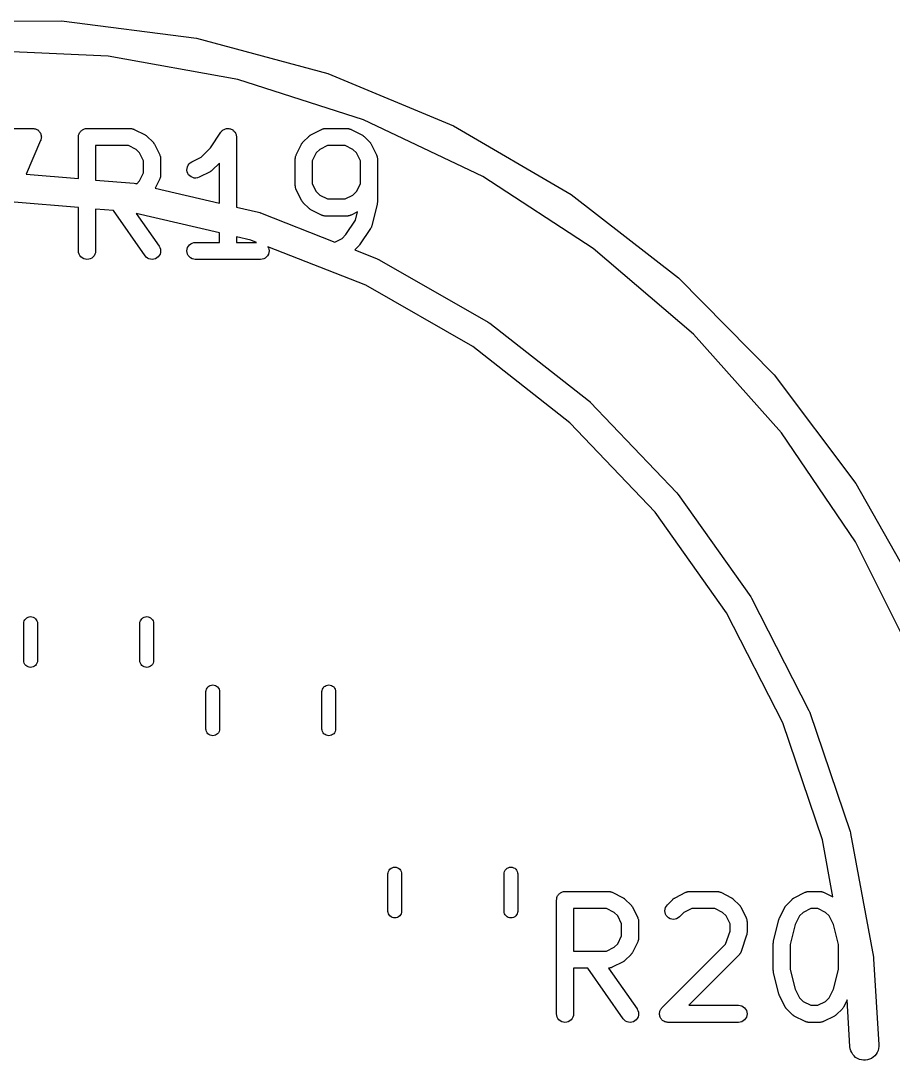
# Model space of a CAD drawing. Extents: x -2 to 178, y -114 to 6.
# Drawn here: x 164.3 to 171.97, y -87.46 to -78.33 of the extents above; entities that cross this region are included whole.
import ezdxf

# ---------------------------------------------------------------- set-up
doc = ezdxf.new("R2010")
doc.units = 0
doc.header["$MEASUREMENT"] = 0
doc.layers.add('BLACK', color=7, linetype='CONTINUOUS')

msp = doc.modelspace()

# ---------------------------------------------------------------- linework, layer by layer
at = {"layer": 'BLACK', "linetype": 'CONTINUOUS'}
for p, q in [((163.466, -78.3357), (164.662, -78.3315)), ((164.662, -78.3315), (165.847, -78.4855)), ((165.847, -78.4855), (167.002, -78.7949)), ((165.07, -78.6422), (163.912, -78.5897)), ((166.211, -78.8475), (165.07, -78.6422)), ((167.315, -79.2019), (166.211, -78.8475)), ((167.002, -78.7949), (168.106, -79.2543)), ((168.362, -79.6991), (167.315, -79.2019)), ((163.743, -79.2774), (164.41, -79.2774)), ((164.41, -79.2774), (164.411, -79.2774)), ((164.411, -79.2774), (164.411, -79.2774)), ((164.411, -79.2774), (164.411, -79.2774)), ((164.411, -79.2774), (164.418, -79.2782)), ((164.418, -79.2782), (164.425, -79.279)), ((164.425, -79.279), (164.425, -79.2791)), ((164.425, -79.2791), (164.426, -79.2791)), ((164.426, -79.2791), (164.432, -79.2813)), ((164.432, -79.2813), (164.439, -79.2834)), ((164.439, -79.2834), (164.439, -79.2836)), ((164.439, -79.2836), (164.44, -79.2837)), ((164.44, -79.2837), (164.446, -79.287)), ((164.446, -79.287), (164.452, -79.2905)), ((164.452, -79.2905), (164.452, -79.2907)), ((164.452, -79.2907), (164.452, -79.2908)), ((164.452, -79.2908), (164.458, -79.2953)), ((164.458, -79.2953), (164.463, -79.2999)), ((164.463, -79.2999), (164.463, -79.3001)), ((164.463, -79.3001), (164.463, -79.3003)), ((164.463, -79.3003), (164.468, -79.3058)), ((164.468, -79.3058), (164.472, -79.3113)), ((164.472, -79.3113), (164.472, -79.3115)), ((164.472, -79.3115), (164.473, -79.3117)), ((164.473, -79.3117), (164.476, -79.3181)), ((164.476, -79.3181), (164.479, -79.3243)), ((164.814, -79.3301), (164.817, -79.3233)), ((164.817, -79.3228), (164.82, -79.3166)), ((164.817, -79.3231), (164.817, -79.3228)), ((164.817, -79.3233), (164.817, -79.3231)), ((164.82, -79.3166), (164.824, -79.3104)), ((164.824, -79.31), (164.828, -79.3046)), ((164.824, -79.3102), (164.824, -79.31)), ((164.824, -79.3104), (164.824, -79.3102)), ((164.828, -79.3046), (164.833, -79.2992)), ((164.833, -79.2988), (164.839, -79.2944)), ((164.833, -79.299), (164.833, -79.2988)), ((164.833, -79.2992), (164.833, -79.299)), ((164.839, -79.2944), (164.844, -79.2899)), ((164.844, -79.2898), (164.845, -79.2896)), ((164.844, -79.2899), (164.844, -79.2898)), ((164.845, -79.2896), (164.851, -79.2864)), ((164.851, -79.2864), (164.857, -79.283)), ((164.857, -79.283), (164.858, -79.2828)), ((164.857, -79.283), (164.857, -79.283)), ((164.858, -79.2828), (164.864, -79.2808)), ((164.864, -79.2808), (164.871, -79.2788)), ((164.871, -79.2788), (164.872, -79.2787)), ((164.871, -79.2788), (164.871, -79.2788)), ((164.872, -79.2787), (164.879, -79.2781)), ((164.879, -79.2781), (164.886, -79.2774)), ((164.886, -79.2774), (165.267, -79.2774)), ((165.267, -79.2774), (165.268, -79.2774)), ((165.268, -79.2774), (165.27, -79.2776)), ((165.27, -79.2776), (165.272, -79.2776)), ((165.272, -79.2776), (165.277, -79.2784)), ((165.277, -79.2784), (165.282, -79.279)), ((165.282, -79.279), (165.284, -79.2797)), ((165.284, -79.2797), (165.287, -79.2801)), ((165.287, -79.2801), (165.291, -79.2819)), ((165.291, -79.2819), (165.296, -79.2834)), ((165.296, -79.2834), (165.298, -79.2845)), ((165.298, -79.2845), (165.3, -79.2853)), ((165.3, -79.2853), (165.395, -79.3329)), ((165.97, -79.4475), (166.061, -79.3108)), ((166.061, -79.3108), (166.062, -79.31)), ((166.062, -79.3099), (166.067, -79.3043)), ((166.062, -79.31), (166.062, -79.3099)), ((166.062, -79.31), (166.062, -79.31)), ((166.062, -79.31), (166.062, -79.31)), ((166.067, -79.3043), (166.071, -79.2988)), ((166.071, -79.2987), (166.077, -79.294)), ((166.071, -79.2988), (166.071, -79.2987)), ((166.071, -79.2988), (166.071, -79.2988)), ((166.077, -79.294), (166.083, -79.2896)), ((166.083, -79.2896), (166.09, -79.286)), ((166.083, -79.2896), (166.083, -79.2896)), ((166.083, -79.2896), (166.083, -79.2896)), ((166.09, -79.286), (166.096, -79.2828)), ((166.096, -79.2828), (166.103, -79.2807)), ((166.096, -79.2828), (166.096, -79.2828)), ((166.096, -79.2828), (166.096, -79.2828)), ((166.103, -79.2807), (166.11, -79.2787)), ((166.11, -79.2787), (166.117, -79.278)), ((166.11, -79.2787), (166.11, -79.2787)), ((166.11, -79.2787), (166.11, -79.2787)), ((166.117, -79.278), (166.124, -79.2774)), ((166.124, -79.2774), (166.124, -79.2774)), ((166.124, -79.2774), (166.124, -79.2774)), ((166.124, -79.2774), (166.132, -79.2782)), ((166.132, -79.2782), (166.139, -79.2789)), ((166.139, -79.2789), (166.139, -79.2789)), ((166.139, -79.2789), (166.139, -79.2789)), ((166.139, -79.2789), (166.146, -79.2812)), ((166.146, -79.2812), (166.153, -79.2832)), ((166.153, -79.2832), (166.153, -79.2833)), ((166.153, -79.2833), (166.153, -79.2833)), ((166.153, -79.2833), (166.16, -79.2868)), ((166.16, -79.2868), (166.166, -79.2902)), ((166.166, -79.2902), (166.166, -79.2902)), ((166.166, -79.2902), (166.166, -79.2903)), ((166.166, -79.2903), (166.171, -79.2949)), ((166.171, -79.2949), (166.177, -79.2995)), ((166.177, -79.2995), (166.177, -79.2996)), ((166.177, -79.2996), (166.177, -79.2996)), ((166.177, -79.2996), (166.182, -79.3056)), ((166.182, -79.3056), (166.186, -79.3109)), ((166.186, -79.3109), (166.186, -79.3109)), ((166.186, -79.3109), (166.186, -79.311)), ((166.186, -79.311), (166.19, -79.3179)), ((166.19, -79.3179), (166.193, -79.3238)), ((166.193, -79.3238), (166.193, -79.3239)), ((166.193, -79.3239), (166.193, -79.3239)), ((166.193, -79.3239), (166.195, -79.331)), ((166.852, -79.3329), (166.947, -79.2853)), ((166.947, -79.2853), (166.948, -79.2848)), ((166.948, -79.2848), (166.95, -79.2841)), ((166.95, -79.2841), (166.952, -79.283)), ((166.952, -79.283), (166.957, -79.2816)), ((166.957, -79.2816), (166.962, -79.2798)), ((166.962, -79.2798), (166.964, -79.2794)), ((166.964, -79.2794), (166.966, -79.2788)), ((166.966, -79.2788), (166.971, -79.2783)), ((166.971, -79.2783), (166.977, -79.2775)), ((166.977, -79.2775), (166.979, -79.2776)), ((166.979, -79.2776), (166.981, -79.2774)), ((166.981, -79.2774), (167.171, -79.2774)), ((167.171, -79.2774), (167.172, -79.2774)), ((167.172, -79.2774), (167.175, -79.2776)), ((167.175, -79.2776), (167.177, -79.2776)), ((167.177, -79.2776), (167.182, -79.2784)), ((167.182, -79.2784), (167.187, -79.279)), ((167.187, -79.279), (167.189, -79.2797)), ((167.189, -79.2797), (167.191, -79.2801)), ((167.191, -79.2801), (167.196, -79.2819)), ((167.196, -79.2819), (167.201, -79.2834)), ((167.201, -79.2834), (167.203, -79.2845)), ((167.203, -79.2845), (167.205, -79.2853)), ((167.205, -79.2853), (167.3, -79.3329)), ((168.106, -79.2543), (169.139, -79.8557)), ((164.478, -79.3819), (164.351, -79.6782)), ((164.479, -79.3817), (164.478, -79.3819)), ((164.479, -79.3243), (164.479, -79.3245)), ((164.479, -79.3245), (164.479, -79.3248)), ((164.479, -79.3248), (164.481, -79.3315)), ((164.481, -79.3747), (164.479, -79.3814)), ((164.479, -79.3814), (164.479, -79.3817)), ((164.481, -79.3315), (164.483, -79.3383)), ((164.483, -79.368), (164.481, -79.3747)), ((164.483, -79.3383), (164.483, -79.3386)), ((164.483, -79.3386), (164.483, -79.3388)), ((164.483, -79.3388), (164.484, -79.3458)), ((164.484, -79.3605), (164.483, -79.3675)), ((164.483, -79.3675), (164.483, -79.3677)), ((164.483, -79.3677), (164.483, -79.368)), ((164.484, -79.3458), (164.485, -79.3529)), ((164.485, -79.3529), (164.484, -79.3532)), ((164.484, -79.3532), (164.485, -79.3534)), ((164.485, -79.3534), (164.484, -79.3605)), ((164.811, -79.3513), (164.812, -79.3443)), ((164.811, -79.3518), (164.811, -79.3513)), ((164.811, -79.3519), (164.811, -79.3518)), ((164.811, -79.3524), (164.811, -79.3519)), ((164.811, -79.3519), (164.811, -79.3519)), ((164.811, -79.7172), (164.811, -79.3524)), ((164.812, -79.3368), (164.814, -79.3301)), ((164.812, -79.337), (164.812, -79.3368)), ((164.812, -79.3373), (164.812, -79.337)), ((164.812, -79.3443), (164.812, -79.3373)), ((165.395, -79.3329), (165.396, -79.3334)), ((165.396, -79.3334), (165.4, -79.3357)), ((165.4, -79.3357), (165.404, -79.3377)), ((165.404, -79.3377), (165.406, -79.3397)), ((165.406, -79.3397), (165.409, -79.3414)), ((165.409, -79.3414), (165.412, -79.3443)), ((165.412, -79.3443), (165.415, -79.347)), ((165.415, -79.347), (165.463, -79.3946)), ((165.463, -79.3946), (165.463, -79.3953)), ((165.463, -79.3953), (165.466, -79.3986)), ((165.466, -79.3986), (165.469, -79.4017)), ((165.469, -79.4017), (165.47, -79.4043)), ((165.47, -79.4043), (165.472, -79.4068)), ((165.472, -79.4068), (165.474, -79.4105)), ((165.474, -79.4105), (165.477, -79.4141)), ((165.477, -79.4141), (165.524, -79.5093)), ((166.195, -79.331), (166.197, -79.3378)), ((166.197, -79.3378), (166.197, -79.3379)), ((166.197, -79.3379), (166.197, -79.3379)), ((166.197, -79.3379), (166.198, -79.3453)), ((166.198, -79.3453), (166.199, -79.3524)), ((166.199, -79.3524), (166.199, -79.9677)), ((166.723, -79.5093), (166.771, -79.4141)), ((166.771, -79.4131), (166.774, -79.4096)), ((166.771, -79.4141), (166.771, -79.4131)), ((166.774, -79.4096), (166.776, -79.4059)), ((166.776, -79.4059), (166.778, -79.4035)), ((166.778, -79.4035), (166.779, -79.4009)), ((166.779, -79.4009), (166.782, -79.3978)), ((166.782, -79.3978), (166.785, -79.3946)), ((166.785, -79.3946), (166.833, -79.347)), ((166.833, -79.3462), (166.837, -79.3436)), ((166.833, -79.347), (166.833, -79.3462)), ((166.837, -79.3436), (166.84, -79.3407)), ((166.84, -79.3407), (166.842, -79.339)), ((166.842, -79.339), (166.845, -79.3371)), ((166.845, -79.3371), (166.849, -79.3352)), ((166.849, -79.3352), (166.852, -79.3329)), ((167.3, -79.3329), (167.301, -79.3334)), ((167.301, -79.3334), (167.305, -79.3357)), ((167.305, -79.3357), (167.308, -79.3377)), ((167.308, -79.3377), (167.311, -79.3397)), ((167.311, -79.3397), (167.313, -79.3414)), ((167.313, -79.3414), (167.316, -79.3443)), ((167.316, -79.3443), (167.32, -79.347)), ((167.32, -79.347), (167.367, -79.3946)), ((167.367, -79.3946), (167.368, -79.3953)), ((167.368, -79.3953), (167.371, -79.3986)), ((167.371, -79.3986), (167.374, -79.4017)), ((167.374, -79.4017), (167.375, -79.4043)), ((167.375, -79.4043), (167.377, -79.4068)), ((167.377, -79.4068), (167.379, -79.4105)), ((167.379, -79.4105), (167.381, -79.4141)), ((167.381, -79.4141), (167.429, -79.5093)), ((164.961, -79.4274), (164.961, -79.73)), ((165.249, -79.4274), (164.961, -79.4274)), ((165.317, -79.4616), (165.249, -79.4274)), ((165.348, -79.492), (165.317, -79.4616)), ((165.382, -79.5606), (165.348, -79.492)), ((165.889, -79.5288), (165.97, -79.4475)), ((166.9, -79.492), (166.865, -79.5606)), ((166.93, -79.4616), (166.9, -79.492)), ((166.999, -79.4274), (166.93, -79.4616)), ((167.154, -79.4274), (166.999, -79.4274)), ((167.222, -79.4616), (167.154, -79.4274)), ((167.253, -79.492), (167.222, -79.4616)), ((167.287, -79.5606), (167.253, -79.492)), ((165.382, -79.668), (165.382, -79.5606)), ((165.524, -79.5093), (165.525, -79.5103)), ((165.525, -79.5103), (165.525, -79.5123)), ((165.525, -79.5123), (165.526, -79.5143)), ((165.526, -79.5143), (165.528, -79.5192)), ((165.528, -79.5192), (165.53, -79.524)), ((165.53, -79.524), (165.53, -79.5262)), ((165.53, -79.5262), (165.531, -79.5283)), ((165.531, -79.5283), (165.531, -79.5334)), ((165.531, -79.5334), (165.532, -79.5385)), ((165.532, -79.5385), (165.532, -79.5407)), ((165.532, -79.5407), (165.532, -79.5429)), ((165.532, -79.5429), (165.532, -79.6857)), ((165.773, -79.6008), (165.782, -79.5889)), ((165.782, -79.5889), (165.792, -79.5788)), ((165.792, -79.5788), (165.805, -79.571)), ((165.805, -79.571), (165.889, -79.5288)), ((166.049, -79.5811), (165.986, -79.6435)), ((166.049, -79.9326), (166.049, -79.5811)), ((166.715, -79.5418), (166.716, -79.5396)), ((166.715, -79.5429), (166.715, -79.5418)), ((166.715, -79.781), (166.715, -79.5429)), ((166.716, -79.5374), (166.717, -79.5324)), ((166.716, -79.5396), (166.716, -79.5374)), ((166.717, -79.5273), (166.718, -79.5252)), ((166.717, -79.5324), (166.717, -79.5273)), ((166.718, -79.523), (166.72, -79.5182)), ((166.718, -79.5252), (166.718, -79.523)), ((166.72, -79.5182), (166.722, -79.5133)), ((166.722, -79.5133), (166.723, -79.5114)), ((166.723, -79.5114), (166.723, -79.5093)), ((166.865, -79.5606), (166.865, -79.7632)), ((167.287, -79.7632), (167.287, -79.5606)), ((167.429, -79.5093), (167.429, -79.5103)), ((167.429, -79.5103), (167.43, -79.5123)), ((167.43, -79.5123), (167.431, -79.5143)), ((167.431, -79.5143), (167.433, -79.5192)), ((167.433, -79.5192), (167.434, -79.524)), ((167.434, -79.524), (167.435, -79.5262)), ((167.435, -79.5262), (167.435, -79.5283)), ((167.435, -79.5283), (167.436, -79.5334)), ((167.436, -79.5334), (167.437, -79.5385)), ((167.437, -79.5385), (167.437, -79.5407)), ((167.437, -79.5407), (167.437, -79.5429)), ((167.437, -79.5429), (167.437, -79.9238)), ((164.351, -79.6782), (164.811, -79.7172)), ((165.348, -79.7365), (165.382, -79.668)), ((165.532, -79.6857), (165.532, -79.6868)), ((165.532, -79.6868), (165.532, -79.689)), ((165.532, -79.689), (165.532, -79.6912)), ((165.763, -79.643), (165.764, -79.6284)), ((165.766, -79.6575), (165.763, -79.643)), ((165.764, -79.6284), (165.767, -79.6141)), ((165.771, -79.6712), (165.766, -79.6575)), ((165.767, -79.6141), (165.773, -79.6008)), ((165.778, -79.6836), (165.771, -79.6712)), ((165.788, -79.6943), (165.778, -79.6836)), ((165.967, -79.6576), (165.872, -79.7052)), ((165.97, -79.6553), (165.967, -79.6576)), ((165.974, -79.6534), (165.97, -79.6553)), ((165.977, -79.6514), (165.974, -79.6534)), ((165.979, -79.6498), (165.977, -79.6514)), ((165.982, -79.6469), (165.979, -79.6498)), ((165.986, -79.6442), (165.982, -79.6469)), ((165.986, -79.6435), (165.986, -79.6442)), ((164.961, -79.73), (165.299, -79.7587)), ((165.299, -79.7587), (165.312, -79.7604)), ((165.312, -79.7604), (165.315, -79.7612)), ((165.315, -79.7612), (165.317, -79.7616)), ((165.317, -79.7616), (165.322, -79.7626)), ((165.322, -79.7626), (165.348, -79.7365)), ((165.524, -79.7193), (165.484, -79.8005)), ((165.525, -79.7172), (165.524, -79.7193)), ((165.526, -79.7153), (165.525, -79.7172)), ((165.528, -79.7104), (165.526, -79.7153)), ((165.529, -79.7056), (165.528, -79.7104)), ((165.53, -79.7034), (165.529, -79.7056)), ((165.531, -79.7013), (165.53, -79.7034)), ((165.532, -79.6912), (165.531, -79.6962)), ((165.531, -79.6962), (165.531, -79.7013)), ((165.8, -79.7029), (165.788, -79.6943)), ((165.814, -79.709), (165.8, -79.7029)), ((165.828, -79.7124), (165.814, -79.709)), ((165.842, -79.713), (165.828, -79.7124)), ((165.857, -79.7107), (165.842, -79.713)), ((165.871, -79.7056), (165.857, -79.7107)), ((165.872, -79.7052), (165.871, -79.7056)), ((166.865, -79.7632), (166.9, -79.8318)), ((167.253, -79.8318), (167.287, -79.7632)), ((169.334, -80.3304), (168.362, -79.6991)), ((165.484, -79.8005), (166.049, -79.9326)), ((166.716, -79.7831), (166.715, -79.781)), ((166.716, -79.7854), (166.716, -79.7831)), ((166.716, -79.7904), (166.716, -79.7854)), ((166.717, -79.7955), (166.716, -79.7904)), ((166.718, -79.7976), (166.717, -79.7955)), ((166.718, -79.7998), (166.718, -79.7976)), ((166.72, -79.8046), (166.718, -79.7998)), ((166.721, -79.8095), (166.72, -79.8046)), ((166.722, -79.8115), (166.721, -79.8095)), ((166.723, -79.8136), (166.722, -79.8115)), ((166.723, -79.8145), (166.723, -79.8136)), ((166.771, -79.9097), (166.723, -79.8145)), ((166.9, -79.8318), (166.93, -79.8622)), ((166.93, -79.8622), (166.999, -79.8964)), ((167.154, -79.8964), (167.222, -79.8622)), ((167.222, -79.8622), (167.253, -79.8318)), ((169.139, -79.8557), (170.083, -80.5884)), ((164.811, -79.9721), (164.246, -79.9241)), ((166.773, -79.9133), (166.771, -79.9097)), ((166.775, -79.917), (166.773, -79.9133)), ((166.777, -79.9195), (166.775, -79.917)), ((166.779, -79.9221), (166.777, -79.9195)), ((166.782, -79.9252), (166.779, -79.9221)), ((166.784, -79.9285), (166.782, -79.9252)), ((166.785, -79.9292), (166.784, -79.9285)), ((166.833, -79.9768), (166.785, -79.9292)), ((166.999, -79.8964), (167.154, -79.8964)), ((167.435, -79.942), (167.387, -80.1325)), ((167.436, -79.9335), (167.435, -79.9394)), ((167.435, -79.9394), (167.435, -79.9407)), ((167.435, -79.9407), (167.435, -79.942)), ((167.437, -79.9275), (167.436, -79.9335)), ((167.437, -79.9238), (167.437, -79.9249)), ((167.437, -79.9249), (167.437, -79.9262)), ((167.437, -79.9262), (167.437, -79.9275)), ((164.811, -80.3524), (164.811, -79.9721)), ((165.118, -79.9982), (164.961, -79.9849)), ((164.961, -79.9849), (164.961, -80.3524)), ((165.396, -80.3954), (165.118, -79.9982)), ((166.049, -80.1934), (165.318, -80.0226)), ((165.318, -80.0226), (165.519, -80.3094)), ((166.199, -79.9677), (166.391, -80.0127)), ((166.391, -80.0127), (166.391, -80.0127)), ((166.391, -80.0127), (166.391, -80.0127)), ((166.391, -80.0127), (166.404, -80.0162)), ((166.404, -80.0162), (166.406, -80.0173)), ((166.406, -80.0173), (166.409, -80.0182)), ((166.409, -80.0182), (167.063, -80.2752)), ((166.836, -79.9795), (166.833, -79.9768)), ((166.839, -79.9825), (166.836, -79.9795)), ((166.842, -79.9842), (166.839, -79.9825)), ((166.844, -79.9861), (166.842, -79.9842)), ((166.848, -79.9881), (166.844, -79.9861)), ((166.851, -79.9904), (166.848, -79.9881)), ((166.852, -79.9909), (166.851, -79.9904)), ((166.947, -80.0385), (166.852, -79.9909)), ((166.949, -80.0393), (166.947, -80.0385)), ((166.951, -80.0404), (166.949, -80.0393)), ((166.956, -80.0419), (166.951, -80.0404)), ((166.961, -80.0437), (166.956, -80.0419)), ((166.963, -80.0441), (166.961, -80.0437)), ((166.965, -80.0448), (166.963, -80.0441)), ((166.97, -80.0454), (166.965, -80.0448)), ((166.976, -80.0462), (166.97, -80.0454)), ((166.978, -80.0462), (166.976, -80.0462)), ((166.98, -80.0464), (166.978, -80.0462)), ((166.981, -80.0464), (166.98, -80.0464)), ((167.171, -80.0464), (166.981, -80.0464)), ((167.174, -80.0462), (167.171, -80.0464)), ((167.176, -80.0463), (167.174, -80.0462)), ((167.181, -80.0455), (167.176, -80.0463)), ((167.186, -80.045), (167.181, -80.0455)), ((167.188, -80.0444), (167.186, -80.045)), ((167.19, -80.044), (167.188, -80.0444)), ((167.195, -80.0423), (167.19, -80.044)), ((167.2, -80.0408), (167.195, -80.0423)), ((167.202, -80.0397), (167.2, -80.0408)), ((167.204, -80.039), (167.202, -80.0397)), ((167.205, -80.0385), (167.204, -80.039)), ((167.263, -80.0094), (167.205, -80.0385)), ((167.245, -80.0835), (167.263, -80.0094)), ((167.161, -80.2094), (167.245, -80.0835)), ((167.384, -80.143), (167.382, -80.145)), ((167.382, -80.145), (167.382, -80.1472)), ((167.385, -80.1382), (167.384, -80.143)), ((167.387, -80.1335), (167.385, -80.1382)), ((167.387, -80.1325), (167.387, -80.1335)), ((166.049, -80.2774), (166.049, -80.1934)), ((166.325, -80.2579), (166.199, -80.2285)), ((166.199, -80.2285), (166.199, -80.2774)), ((167.127, -80.2431), (167.161, -80.2094)), ((167.377, -80.1559), (167.281, -80.2987)), ((167.379, -80.1515), (167.377, -80.1559)), ((167.382, -80.1472), (167.379, -80.1515)), ((165.519, -80.3094), (165.519, -80.3102)), ((165.519, -80.3102), (165.526, -80.3231)), ((165.526, -80.3231), (165.531, -80.3371)), ((165.765, -80.3373), (165.769, -80.3233)), ((165.769, -80.3233), (165.776, -80.3104)), ((165.776, -80.3104), (165.785, -80.2992)), ((165.785, -80.2992), (165.797, -80.2899)), ((165.797, -80.2899), (165.81, -80.283)), ((165.81, -80.283), (165.824, -80.2788)), ((165.824, -80.2788), (165.838, -80.2774)), ((165.838, -80.2774), (166.049, -80.2774)), ((166.199, -80.2774), (166.374, -80.2774)), ((166.374, -80.2774), (166.325, -80.2579)), ((167.334, -80.6547), (166.475, -80.3172)), ((166.475, -80.3172), (166.479, -80.3243)), ((166.479, -80.3243), (166.483, -80.3383)), ((167.063, -80.2752), (167.127, -80.2431)), ((167.272, -80.3102), (167.238, -80.3441)), ((167.276, -80.3049), (167.272, -80.3102)), ((167.281, -80.2996), (167.276, -80.3049)), ((167.281, -80.2987), (167.281, -80.2989)), ((167.281, -80.2989), (167.281, -80.2989)), ((167.281, -80.2989), (167.281, -80.2989)), ((167.281, -80.2989), (167.281, -80.2996)), ((164.812, -80.3669), (164.811, -80.3524)), ((164.816, -80.381), (164.812, -80.3669)), ((164.823, -80.3939), (164.816, -80.381)), ((164.832, -80.4052), (164.823, -80.3939)), ((164.844, -80.4146), (164.832, -80.4052)), ((164.857, -80.4215), (164.844, -80.4146)), ((164.927, -80.4151), (164.914, -80.4219)), ((164.938, -80.406), (164.927, -80.4151)), ((164.948, -80.3948), (164.938, -80.406)), ((164.955, -80.3819), (164.948, -80.3948)), ((164.959, -80.368), (164.955, -80.3819)), ((164.961, -80.3534), (164.959, -80.368)), ((164.961, -80.3524), (164.961, -80.3534)), ((165.405, -80.4065), (165.396, -80.3954)), ((165.417, -80.4156), (165.405, -80.4065)), ((165.43, -80.4222), (165.417, -80.4156)), ((165.5, -80.4141), (165.487, -80.4212)), ((165.511, -80.4047), (165.5, -80.4141)), ((165.52, -80.3932), (165.511, -80.4047)), ((165.527, -80.3802), (165.52, -80.3932)), ((165.531, -80.3662), (165.527, -80.3802)), ((165.531, -80.3371), (165.532, -80.3516)), ((165.532, -80.3516), (165.531, -80.3662)), ((165.763, -80.3519), (165.765, -80.3373)), ((165.764, -80.3664), (165.763, -80.3519)), ((165.769, -80.3805), (165.764, -80.3664)), ((165.775, -80.3934), (165.769, -80.3805)), ((165.785, -80.4049), (165.775, -80.3934)), ((165.796, -80.4143), (165.785, -80.4049)), ((165.809, -80.4213), (165.796, -80.4143)), ((166.451, -80.4148), (166.438, -80.4217)), ((166.462, -80.4056), (166.451, -80.4148)), ((166.472, -80.3943), (166.462, -80.4056)), ((166.479, -80.3814), (166.472, -80.3943)), ((166.483, -80.3675), (166.479, -80.3814)), ((166.483, -80.3383), (166.485, -80.3529)), ((166.485, -80.3529), (166.483, -80.3675)), ((167.238, -80.3441), (167.435, -80.4216)), ((170.214, -81.0847), (169.334, -80.3304)), ((164.871, -80.4258), (164.857, -80.4215)), ((164.885, -80.4274), (164.871, -80.4258)), ((164.9, -80.4261), (164.885, -80.4274)), ((164.914, -80.4219), (164.9, -80.4261)), ((165.444, -80.4262), (165.43, -80.4222)), ((165.458, -80.4274), (165.444, -80.4262)), ((165.473, -80.4257), (165.458, -80.4274)), ((165.487, -80.4212), (165.473, -80.4257)), ((165.823, -80.4257), (165.809, -80.4213)), ((165.837, -80.4274), (165.823, -80.4257)), ((165.838, -80.4274), (165.837, -80.4274)), ((166.41, -80.4274), (165.838, -80.4274)), ((166.424, -80.426), (166.41, -80.4274)), ((166.438, -80.4217), (166.424, -80.426)), ((167.435, -80.4216), (167.447, -80.4268)), ((167.447, -80.4268), (167.449, -80.4283)), ((167.449, -80.4283), (167.452, -80.4296)), ((167.452, -80.4296), (168.41, -80.977)), ((170.083, -80.5884), (170.923, -81.4396)), ((168.275, -81.1929), (167.334, -80.6547)), ((168.41, -80.977), (168.41, -80.977)), ((168.41, -80.977), (168.41, -80.977)), ((168.41, -80.977), (168.42, -80.9838)), ((168.42, -80.9838), (168.422, -80.9857)), ((168.422, -80.9857), (168.425, -80.9873)), ((168.425, -80.9873), (169.293, -81.6672)), ((170.987, -81.9489), (170.214, -81.0847)), ((169.129, -81.8615), (168.275, -81.1929)), ((170.923, -81.4396), (171.642, -82.3944)), ((169.293, -81.6672), (169.303, -81.6755)), ((169.303, -81.6755), (169.305, -81.6776)), ((169.305, -81.6776), (169.307, -81.6795)), ((169.307, -81.6795), (170.068, -82.4777)), ((169.878, -82.6463), (169.129, -81.8615)), ((171.638, -82.9076), (170.987, -81.9489)), ((171.642, -82.3944), (172.229, -83.4359)), ((170.068, -82.4777), (170.068, -82.4777)), ((170.068, -82.4777), (170.068, -82.4777)), ((170.068, -82.4777), (170.076, -82.4873)), ((170.076, -82.4873), (170.078, -82.4897)), ((170.078, -82.4897), (170.08, -82.4919)), ((170.08, -82.4919), (170.718, -83.3916)), ((170.505, -83.531), (169.878, -82.6463)), ((172.157, -83.9441), (171.638, -82.9076)), ((170.718, -83.3916), (170.725, -83.4022)), ((170.725, -83.4022), (170.726, -83.4048)), ((170.726, -83.4048), (170.727, -83.4073)), ((170.727, -83.4073), (171.229, -84.3897)), ((164.33, -83.6218), (164.331, -83.613)), ((164.331, -83.613), (164.334, -83.6016)), ((164.334, -83.6016), (164.34, -83.5912)), ((164.34, -83.5912), (164.347, -83.5821)), ((164.347, -83.5821), (164.357, -83.5746)), ((164.357, -83.5746), (164.367, -83.569)), ((164.367, -83.569), (164.378, -83.5656)), ((164.378, -83.5656), (164.39, -83.5644)), ((164.39, -83.5644), (164.402, -83.5656)), ((164.402, -83.5656), (164.413, -83.569)), ((164.413, -83.569), (164.423, -83.5746)), ((164.423, -83.5746), (164.433, -83.5821)), ((164.433, -83.5821), (164.44, -83.5912)), ((164.44, -83.5912), (164.446, -83.6016)), ((164.446, -83.6016), (164.449, -83.613)), ((164.449, -83.613), (164.45, -83.6218)), ((165.35, -83.6218), (165.351, -83.613)), ((165.351, -83.613), (165.354, -83.6016)), ((165.354, -83.6016), (165.36, -83.5912)), ((165.36, -83.5912), (165.367, -83.5821)), ((165.367, -83.5821), (165.377, -83.5746)), ((165.377, -83.5746), (165.387, -83.569)), ((165.387, -83.569), (165.398, -83.5656)), ((165.398, -83.5656), (165.41, -83.5644)), ((165.41, -83.5644), (165.422, -83.5656)), ((165.422, -83.5656), (165.433, -83.569)), ((165.433, -83.569), (165.443, -83.5746)), ((165.443, -83.5746), (165.453, -83.5821)), ((165.453, -83.5821), (165.46, -83.5912)), ((165.46, -83.5912), (165.466, -83.6016)), ((165.466, -83.6016), (165.469, -83.613)), ((165.469, -83.613), (165.47, -83.6218)), ((170.998, -84.4969), (170.505, -83.531)), ((164.33, -83.9532), (164.33, -83.6218)), ((164.45, -83.6218), (164.45, -83.9532)), ((165.35, -83.9532), (165.35, -83.6218)), ((165.47, -83.6218), (165.47, -83.9532)), ((164.331, -83.962), (164.33, -83.9532)), ((164.334, -83.9733), (164.331, -83.962)), ((164.34, -83.9838), (164.334, -83.9733)), ((164.446, -83.9734), (164.44, -83.9838)), ((164.449, -83.962), (164.446, -83.9734)), ((164.45, -83.9532), (164.449, -83.962)), ((165.351, -83.962), (165.35, -83.9532)), ((165.354, -83.9733), (165.351, -83.962)), ((165.36, -83.9838), (165.354, -83.9733)), ((165.466, -83.9734), (165.46, -83.9838)), ((165.469, -83.962), (165.466, -83.9734)), ((165.47, -83.9532), (165.469, -83.962)), ((164.347, -83.9929), (164.34, -83.9838)), ((164.357, -84.0004), (164.347, -83.9929)), ((164.367, -84.006), (164.357, -84.0004)), ((164.378, -84.0094), (164.367, -84.006)), ((164.39, -84.0106), (164.378, -84.0094)), ((164.402, -84.0094), (164.39, -84.0106)), ((164.413, -84.006), (164.402, -84.0094)), ((164.423, -84.0004), (164.413, -84.006)), ((164.433, -83.9929), (164.423, -84.0004)), ((164.44, -83.9838), (164.433, -83.9929)), ((165.367, -83.9929), (165.36, -83.9838)), ((165.377, -84.0004), (165.367, -83.9929)), ((165.387, -84.006), (165.377, -84.0004)), ((165.398, -84.0094), (165.387, -84.006)), ((165.41, -84.0106), (165.398, -84.0094)), ((165.422, -84.0094), (165.41, -84.0106)), ((165.433, -84.006), (165.422, -84.0094)), ((165.443, -84.0004), (165.433, -84.006)), ((165.453, -83.9929), (165.443, -84.0004)), ((165.46, -83.9838), (165.453, -83.9929)), ((165.93, -84.2218), (165.931, -84.213)), ((165.93, -84.5532), (165.93, -84.2218)), ((165.931, -84.213), (165.934, -84.2016)), ((165.934, -84.2016), (165.94, -84.1912)), ((165.94, -84.1912), (165.947, -84.1821)), ((165.947, -84.1821), (165.957, -84.1746)), ((165.957, -84.1746), (165.967, -84.169)), ((165.967, -84.169), (165.978, -84.1656)), ((165.978, -84.1656), (165.99, -84.1644)), ((165.99, -84.1644), (166.002, -84.1656)), ((166.002, -84.1656), (166.013, -84.169)), ((166.013, -84.169), (166.023, -84.1746)), ((166.023, -84.1746), (166.033, -84.1821)), ((166.033, -84.1821), (166.04, -84.1912)), ((166.04, -84.1912), (166.046, -84.2016)), ((166.046, -84.2016), (166.049, -84.213)), ((166.049, -84.213), (166.05, -84.2218)), ((166.05, -84.2218), (166.05, -84.5532)), ((166.95, -84.2218), (166.951, -84.213)), ((166.95, -84.5532), (166.95, -84.2218)), ((166.951, -84.213), (166.954, -84.2016)), ((166.954, -84.2016), (166.96, -84.1912)), ((166.96, -84.1912), (166.967, -84.1821)), ((166.967, -84.1821), (166.977, -84.1746)), ((166.977, -84.1746), (166.987, -84.169)), ((166.987, -84.169), (166.998, -84.1656)), ((166.998, -84.1656), (167.01, -84.1644)), ((167.01, -84.1644), (167.022, -84.1656)), ((167.022, -84.1656), (167.033, -84.169)), ((167.033, -84.169), (167.043, -84.1746)), ((167.043, -84.1746), (167.053, -84.1821)), ((167.053, -84.1821), (167.06, -84.1912)), ((167.06, -84.1912), (167.066, -84.2016)), ((167.066, -84.2016), (167.069, -84.213)), ((167.069, -84.213), (167.07, -84.2218)), ((167.07, -84.2218), (167.07, -84.5532)), ((171.229, -84.3897), (171.234, -84.4012)), ((171.234, -84.4012), (171.235, -84.4039)), ((171.235, -84.4039), (171.236, -84.4066)), ((171.236, -84.4066), (171.59, -85.451)), ((171.347, -85.5239), (170.998, -84.4969)), ((165.931, -84.562), (165.93, -84.5532)), ((165.934, -84.5733), (165.931, -84.562)), ((165.94, -84.5838), (165.934, -84.5733)), ((165.947, -84.5929), (165.94, -84.5838)), ((165.957, -84.6004), (165.947, -84.5929)), ((165.967, -84.606), (165.957, -84.6004)), ((165.978, -84.6094), (165.967, -84.606)), ((165.99, -84.6106), (165.978, -84.6094)), ((166.002, -84.6094), (165.99, -84.6106)), ((166.013, -84.606), (166.002, -84.6094)), ((166.023, -84.6004), (166.013, -84.606)), ((166.033, -84.5929), (166.023, -84.6004)), ((166.04, -84.5838), (166.033, -84.5929)), ((166.046, -84.5734), (166.04, -84.5838)), ((166.049, -84.562), (166.046, -84.5734)), ((166.05, -84.5532), (166.049, -84.562)), ((166.951, -84.562), (166.95, -84.5532)), ((166.954, -84.5733), (166.951, -84.562)), ((166.96, -84.5838), (166.954, -84.5733)), ((166.967, -84.5929), (166.96, -84.5838)), ((166.977, -84.6004), (166.967, -84.5929)), ((166.987, -84.606), (166.977, -84.6004)), ((166.998, -84.6094), (166.987, -84.606)), ((167.01, -84.6106), (166.998, -84.6094)), ((167.022, -84.6094), (167.01, -84.6106)), ((167.033, -84.606), (167.022, -84.6094)), ((167.043, -84.6004), (167.033, -84.606)), ((167.053, -84.5929), (167.043, -84.6004)), ((167.06, -84.5838), (167.053, -84.5929)), ((167.066, -84.5734), (167.06, -84.5838)), ((167.069, -84.562), (167.066, -84.5734)), ((167.07, -84.5532), (167.069, -84.562)), ((171.439, -86.0263), (171.347, -85.5239)), ((171.59, -85.451), (171.594, -85.4632)), ((171.594, -85.4632), (171.594, -85.466)), ((171.594, -85.466), (171.595, -85.4688)), ((171.595, -85.4688), (171.795, -86.5535)), ((167.531, -85.813), (167.534, -85.8016)), ((167.534, -85.8016), (167.54, -85.7912)), ((167.54, -85.7912), (167.547, -85.7821)), ((167.547, -85.7821), (167.557, -85.7746)), ((167.557, -85.7746), (167.567, -85.769)), ((167.567, -85.769), (167.578, -85.7656)), ((167.578, -85.7656), (167.59, -85.7644)), ((167.59, -85.7644), (167.602, -85.7656)), ((167.602, -85.7656), (167.613, -85.769)), ((167.613, -85.769), (167.623, -85.7746)), ((167.623, -85.7746), (167.633, -85.7821)), ((167.633, -85.7821), (167.64, -85.7912)), ((167.64, -85.7912), (167.646, -85.8016)), ((167.646, -85.8016), (167.649, -85.813)), ((168.551, -85.813), (168.554, -85.8016)), ((168.554, -85.8016), (168.56, -85.7912)), ((168.56, -85.7912), (168.567, -85.7821)), ((168.567, -85.7821), (168.577, -85.7746)), ((168.577, -85.7746), (168.587, -85.769)), ((168.587, -85.769), (168.598, -85.7656)), ((168.598, -85.7656), (168.61, -85.7644)), ((168.61, -85.7644), (168.622, -85.7656)), ((168.622, -85.7656), (168.633, -85.769)), ((168.633, -85.769), (168.643, -85.7746)), ((168.643, -85.7746), (168.653, -85.7821)), ((168.653, -85.7821), (168.66, -85.7912)), ((168.66, -85.7912), (168.666, -85.8016)), ((168.666, -85.8016), (168.669, -85.813)), ((167.53, -85.8218), (167.531, -85.813)), ((167.53, -86.1532), (167.53, -85.8218)), ((167.649, -85.813), (167.65, -85.8218)), ((167.65, -85.8218), (167.65, -86.1532)), ((168.55, -85.8218), (168.551, -85.813)), ((168.55, -86.1532), (168.55, -85.8218)), ((168.669, -85.813), (168.67, -85.8218)), ((168.67, -85.8218), (168.67, -86.1532)), ((169.045, -85.9896), (169.051, -85.9864)), ((169.051, -85.9864), (169.057, -85.983)), ((169.057, -85.983), (169.058, -85.9828)), ((169.057, -85.983), (169.057, -85.983)), ((169.058, -85.9828), (169.064, -85.9808)), ((169.064, -85.9808), (169.071, -85.9788)), ((169.071, -85.9788), (169.072, -85.9787)), ((169.071, -85.9788), (169.071, -85.9788)), ((169.072, -85.9787), (169.079, -85.9781)), ((169.079, -85.9781), (169.086, -85.9774)), ((169.086, -85.9774), (169.467, -85.9774)), ((169.467, -85.9774), (169.468, -85.9774)), ((169.468, -85.9774), (169.47, -85.9776)), ((169.47, -85.9776), (169.472, -85.9776)), ((169.472, -85.9776), (169.477, -85.9784)), ((169.477, -85.9784), (169.482, -85.979)), ((169.482, -85.979), (169.484, -85.9797)), ((169.484, -85.9797), (169.487, -85.9801)), ((169.487, -85.9801), (169.491, -85.9819)), ((169.491, -85.9819), (169.496, -85.9834)), ((169.496, -85.9834), (169.498, -85.9845)), ((169.498, -85.9845), (169.5, -85.9853)), ((169.5, -85.9853), (169.595, -86.0329)), ((170.052, -86.0329), (170.147, -85.9853)), ((170.147, -85.9853), (170.148, -85.9848)), ((170.148, -85.9848), (170.15, -85.9841)), ((170.15, -85.9841), (170.152, -85.983)), ((170.152, -85.983), (170.157, -85.9816)), ((170.157, -85.9816), (170.162, -85.9798)), ((170.162, -85.9798), (170.164, -85.9794)), ((170.164, -85.9794), (170.166, -85.9788)), ((170.166, -85.9788), (170.171, -85.9783)), ((170.171, -85.9783), (170.177, -85.9775)), ((170.177, -85.9775), (170.179, -85.9776)), ((170.179, -85.9776), (170.181, -85.9774)), ((170.181, -85.9774), (170.419, -85.9774)), ((170.419, -85.9774), (170.42, -85.9774)), ((170.42, -85.9774), (170.422, -85.9776)), ((170.422, -85.9776), (170.424, -85.9776)), ((170.424, -85.9776), (170.43, -85.9784)), ((170.43, -85.9784), (170.435, -85.979)), ((170.435, -85.979), (170.437, -85.9797)), ((170.437, -85.9797), (170.439, -85.9801)), ((170.439, -85.9801), (170.444, -85.9819)), ((170.444, -85.9819), (170.449, -85.9834)), ((170.449, -85.9834), (170.451, -85.9845)), ((170.451, -85.9845), (170.453, -85.9853)), ((170.453, -85.9853), (170.548, -86.0329)), ((171.1, -86.0329), (171.195, -85.9853)), ((171.195, -85.9853), (171.196, -85.9848)), ((171.196, -85.9848), (171.198, -85.9841)), ((171.198, -85.9841), (171.2, -85.983)), ((171.2, -85.983), (171.205, -85.9816)), ((171.205, -85.9816), (171.21, -85.9798)), ((171.21, -85.9798), (171.212, -85.9794)), ((171.212, -85.9794), (171.214, -85.9788)), ((171.214, -85.9788), (171.219, -85.9783)), ((171.219, -85.9783), (171.224, -85.9775)), ((171.224, -85.9775), (171.226, -85.9776)), ((171.226, -85.9776), (171.229, -85.9774)), ((171.229, -85.9774), (171.324, -85.9774)), ((171.324, -85.9774), (171.325, -85.9774)), ((171.325, -85.9774), (171.327, -85.9776)), ((171.327, -85.9776), (171.329, -85.9776)), ((171.329, -85.9776), (171.334, -85.9784)), ((171.334, -85.9784), (171.339, -85.979)), ((171.339, -85.979), (171.341, -85.9797)), ((171.341, -85.9797), (171.344, -85.9801)), ((171.344, -85.9801), (171.348, -85.9819)), ((171.348, -85.9819), (171.353, -85.9834)), ((171.353, -85.9834), (171.355, -85.9845)), ((171.355, -85.9845), (171.357, -85.9853)), ((171.357, -85.9853), (171.439, -86.0263)), ((169.011, -86.0513), (169.012, -86.0443)), ((169.011, -86.0518), (169.011, -86.0513)), ((169.011, -86.0519), (169.011, -86.0518)), ((169.011, -86.0524), (169.011, -86.0519)), ((169.011, -86.0519), (169.011, -86.0519)), ((169.011, -87.0524), (169.011, -86.0524)), ((169.012, -86.0368), (169.014, -86.0301)), ((169.012, -86.037), (169.012, -86.0368)), ((169.012, -86.0373), (169.012, -86.037)), ((169.012, -86.0443), (169.012, -86.0373)), ((169.014, -86.0301), (169.017, -86.0233)), ((169.017, -86.0228), (169.02, -86.0166)), ((169.017, -86.0231), (169.017, -86.0228)), ((169.017, -86.0233), (169.017, -86.0231)), ((169.02, -86.0166), (169.024, -86.0104)), ((169.024, -86.01), (169.028, -86.0046)), ((169.024, -86.0102), (169.024, -86.01)), ((169.024, -86.0104), (169.024, -86.0102)), ((169.028, -86.0046), (169.033, -85.9992)), ((169.033, -85.9988), (169.039, -85.9944)), ((169.033, -85.999), (169.033, -85.9988)), ((169.033, -85.9992), (169.033, -85.999)), ((169.039, -85.9944), (169.044, -85.9899)), ((169.044, -85.9898), (169.045, -85.9896)), ((169.044, -85.9899), (169.044, -85.9898)), ((169.595, -86.0329), (169.596, -86.0334)), ((169.596, -86.0334), (169.6, -86.0357)), ((169.6, -86.0357), (169.604, -86.0377)), ((169.604, -86.0377), (169.606, -86.0397)), ((169.606, -86.0397), (169.609, -86.0414)), ((169.609, -86.0414), (169.612, -86.0443)), ((169.612, -86.0443), (169.615, -86.047)), ((169.615, -86.047), (169.663, -86.0946)), ((169.985, -86.0946), (170.033, -86.047)), ((170.033, -86.0462), (170.037, -86.0436)), ((170.033, -86.047), (170.033, -86.0462)), ((170.037, -86.0436), (170.04, -86.0407)), ((170.04, -86.0407), (170.042, -86.039)), ((170.042, -86.039), (170.045, -86.0371)), ((170.045, -86.0371), (170.049, -86.0352)), ((170.049, -86.0352), (170.052, -86.0329)), ((170.548, -86.0329), (170.549, -86.0334)), ((170.549, -86.0334), (170.552, -86.0357)), ((170.552, -86.0357), (170.556, -86.0377)), ((170.556, -86.0377), (170.558, -86.0397)), ((170.558, -86.0397), (170.561, -86.0414)), ((170.561, -86.0414), (170.564, -86.0443)), ((170.564, -86.0443), (170.567, -86.047)), ((170.567, -86.047), (170.615, -86.0946)), ((171.033, -86.0946), (171.08, -86.047)), ((171.08, -86.047), (171.081, -86.0462)), ((171.081, -86.0462), (171.084, -86.0436)), ((171.084, -86.0436), (171.087, -86.0407)), ((171.087, -86.0407), (171.09, -86.039)), ((171.09, -86.039), (171.092, -86.0371)), ((171.092, -86.0371), (171.096, -86.0352)), ((171.096, -86.0352), (171.1, -86.0329)), ((167.531, -86.162), (167.53, -86.1532)), ((167.534, -86.1733), (167.531, -86.162)), ((167.649, -86.162), (167.646, -86.1734)), ((167.65, -86.1532), (167.649, -86.162)), ((168.551, -86.162), (168.55, -86.1532)), ((168.554, -86.1733), (168.551, -86.162)), ((168.669, -86.162), (168.666, -86.1734)), ((168.67, -86.1532), (168.669, -86.162)), ((169.161, -86.1274), (169.161, -86.5012)), ((169.449, -86.1274), (169.161, -86.1274)), ((169.517, -86.1616), (169.449, -86.1274)), ((169.548, -86.192), (169.517, -86.1616)), ((169.663, -86.0946), (169.663, -86.0953)), ((169.663, -86.0953), (169.666, -86.0986)), ((169.666, -86.0986), (169.669, -86.1017)), ((169.669, -86.1017), (169.67, -86.1043)), ((169.67, -86.1043), (169.672, -86.1068)), ((169.672, -86.1068), (169.674, -86.1105)), ((169.674, -86.1105), (169.677, -86.1141)), ((169.677, -86.1141), (169.724, -86.2093)), ((169.963, -86.1474), (169.965, -86.1328)), ((169.964, -86.1619), (169.963, -86.1474)), ((169.969, -86.176), (169.964, -86.1619)), ((169.965, -86.1328), (169.969, -86.1188)), ((169.969, -86.1188), (169.976, -86.1059)), ((169.976, -86.1059), (169.985, -86.0946)), ((170.13, -86.1616), (170.091, -86.2007)), ((170.199, -86.1274), (170.13, -86.1616)), ((170.401, -86.1274), (170.199, -86.1274)), ((170.47, -86.1616), (170.401, -86.1274)), ((170.5, -86.192), (170.47, -86.1616)), ((170.615, -86.0946), (170.616, -86.0953)), ((170.616, -86.0953), (170.618, -86.0986)), ((170.618, -86.0986), (170.621, -86.1017)), ((170.621, -86.1017), (170.623, -86.1043)), ((170.623, -86.1043), (170.625, -86.1068)), ((170.625, -86.1068), (170.627, -86.1105)), ((170.627, -86.1105), (170.629, -86.1141)), ((170.629, -86.1141), (170.677, -86.2093)), ((170.971, -86.2093), (171.019, -86.1141)), ((171.019, -86.1131), (171.021, -86.1096)), ((171.019, -86.1141), (171.019, -86.1131)), ((171.021, -86.1096), (171.023, -86.1059)), ((171.023, -86.1059), (171.025, -86.1035)), ((171.025, -86.1035), (171.027, -86.1009)), ((171.027, -86.1009), (171.03, -86.0978)), ((171.03, -86.0978), (171.033, -86.0946)), ((171.178, -86.1616), (171.147, -86.192)), ((171.246, -86.1274), (171.178, -86.1616)), ((171.306, -86.1274), (171.246, -86.1274)), ((171.375, -86.1616), (171.306, -86.1274)), ((171.405, -86.192), (171.375, -86.1616)), ((167.54, -86.1838), (167.534, -86.1733)), ((167.547, -86.1929), (167.54, -86.1838)), ((167.557, -86.2004), (167.547, -86.1929)), ((167.567, -86.206), (167.557, -86.2004)), ((167.578, -86.2094), (167.567, -86.206)), ((167.59, -86.2106), (167.578, -86.2094)), ((167.602, -86.2094), (167.59, -86.2106)), ((167.613, -86.206), (167.602, -86.2094)), ((167.623, -86.2004), (167.613, -86.206)), ((167.633, -86.1929), (167.623, -86.2004)), ((167.64, -86.1838), (167.633, -86.1929)), ((167.646, -86.1734), (167.64, -86.1838)), ((168.56, -86.1838), (168.554, -86.1733)), ((168.567, -86.1929), (168.56, -86.1838)), ((168.577, -86.2004), (168.567, -86.1929)), ((168.587, -86.206), (168.577, -86.2004)), ((168.598, -86.2094), (168.587, -86.206)), ((168.61, -86.2106), (168.598, -86.2094)), ((168.622, -86.2094), (168.61, -86.2106)), ((168.633, -86.206), (168.622, -86.2094)), ((168.643, -86.2004), (168.633, -86.206)), ((168.653, -86.1929), (168.643, -86.2004)), ((168.66, -86.1838), (168.653, -86.1929)), ((168.666, -86.1734), (168.66, -86.1838)), ((169.582, -86.2606), (169.548, -86.192)), ((169.582, -86.368), (169.582, -86.2606)), ((169.724, -86.2093), (169.725, -86.2103)), ((169.725, -86.2103), (169.725, -86.2123)), ((169.725, -86.2123), (169.726, -86.2143)), ((169.726, -86.2143), (169.728, -86.2192)), ((169.728, -86.2192), (169.73, -86.224)), ((169.73, -86.224), (169.73, -86.2262)), ((169.73, -86.2262), (169.731, -86.2283)), ((169.731, -86.2283), (169.731, -86.2334)), ((169.731, -86.2334), (169.732, -86.2385)), ((169.732, -86.2385), (169.732, -86.2407)), ((169.732, -86.2407), (169.732, -86.2429)), ((169.732, -86.2429), (169.732, -86.3857)), ((169.975, -86.1889), (169.969, -86.176)), ((169.985, -86.2003), (169.975, -86.1889)), ((169.996, -86.2097), (169.985, -86.2003)), ((170.009, -86.2167), (169.996, -86.2097)), ((170.023, -86.221), (170.009, -86.2167)), ((170.037, -86.2226), (170.023, -86.221)), ((170.052, -86.2213), (170.037, -86.2226)), ((170.066, -86.2173), (170.052, -86.2213)), ((170.079, -86.2105), (170.066, -86.2173)), ((170.09, -86.2014), (170.079, -86.2105)), ((170.091, -86.2007), (170.09, -86.2014)), ((170.535, -86.2606), (170.5, -86.192)), ((170.535, -86.3259), (170.535, -86.2606)), ((170.677, -86.2093), (170.677, -86.2103)), ((170.677, -86.2103), (170.678, -86.2123)), ((170.678, -86.2123), (170.679, -86.2143)), ((170.679, -86.2143), (170.68, -86.2192)), ((170.68, -86.2192), (170.682, -86.224)), ((170.682, -86.224), (170.682, -86.2262)), ((170.682, -86.2262), (170.683, -86.2283)), ((170.683, -86.2283), (170.684, -86.2334)), ((170.684, -86.2334), (170.684, -86.2385)), ((170.684, -86.2385), (170.684, -86.2407)), ((170.684, -86.2407), (170.685, -86.2429)), ((170.685, -86.2429), (170.685, -86.3381)), ((170.918, -86.4151), (170.965, -86.2247)), ((170.965, -86.2247), (170.966, -86.2237)), ((170.966, -86.223), (170.968, -86.2165)), ((170.966, -86.2233), (170.966, -86.223)), ((170.966, -86.2237), (170.966, -86.2233)), ((170.968, -86.2165), (170.971, -86.2099)), ((170.971, -86.2096), (170.971, -86.2093)), ((170.971, -86.2099), (170.971, -86.2096)), ((171.147, -86.192), (171.109, -86.269)), ((171.444, -86.269), (171.405, -86.192)), ((170.496, -86.4404), (170.535, -86.3259)), ((170.684, -86.3475), (170.683, -86.3506)), ((170.683, -86.3506), (170.683, -86.3537)), ((170.685, -86.3391), (170.684, -86.3433)), ((170.684, -86.3433), (170.684, -86.3475)), ((170.685, -86.3381), (170.685, -86.3391)), ((171.109, -86.269), (171.065, -86.4426)), ((171.487, -86.4426), (171.444, -86.269)), ((169.517, -86.4669), (169.548, -86.4365)), ((169.548, -86.4365), (169.582, -86.368)), ((169.724, -86.4193), (169.677, -86.5145)), ((169.725, -86.4172), (169.724, -86.4193)), ((169.726, -86.4153), (169.725, -86.4172)), ((169.728, -86.4104), (169.726, -86.4153)), ((169.729, -86.4056), (169.728, -86.4104)), ((169.73, -86.4034), (169.729, -86.4056)), ((169.731, -86.4013), (169.73, -86.4034)), ((169.732, -86.3912), (169.731, -86.3962)), ((169.731, -86.3962), (169.731, -86.4013)), ((169.732, -86.3857), (169.732, -86.3868)), ((169.732, -86.3868), (169.732, -86.389)), ((169.732, -86.389), (169.732, -86.3912)), ((169.937, -86.9993), (170.496, -86.4404)), ((170.681, -86.3618), (170.633, -86.5047)), ((170.682, -86.3577), (170.681, -86.3618)), ((170.683, -86.3537), (170.682, -86.3577)), ((170.915, -86.4323), (170.916, -86.431)), ((170.915, -86.4333), (170.915, -86.4323)), ((170.915, -86.6714), (170.915, -86.4333)), ((170.916, -86.4237), (170.917, -86.4177)), ((170.916, -86.4296), (170.916, -86.4237)), ((170.916, -86.431), (170.916, -86.4296)), ((170.917, -86.4177), (170.918, -86.4165)), ((170.918, -86.4165), (170.918, -86.4151)), ((171.065, -86.4426), (171.065, -86.6622)), ((171.487, -86.6622), (171.487, -86.4426)), ((169.161, -86.5012), (169.449, -86.5012)), ((169.449, -86.5012), (169.517, -86.4669)), ((169.663, -86.534), (169.615, -86.5816)), ((169.665, -86.5307), (169.663, -86.534)), ((169.668, -86.5277), (169.665, -86.5307)), ((169.67, -86.5251), (169.668, -86.5277)), ((169.672, -86.5227), (169.67, -86.5251)), ((169.674, -86.519), (169.672, -86.5227)), ((169.676, -86.5154), (169.674, -86.519)), ((169.677, -86.5145), (169.676, -86.5154)), ((170.615, -86.534), (170.172, -86.9774)), ((170.616, -86.5323), (170.615, -86.534)), ((170.618, -86.5308), (170.616, -86.5323)), ((170.621, -86.5266), (170.618, -86.5308)), ((170.624, -86.5227), (170.621, -86.5266)), ((170.625, -86.5207), (170.624, -86.5227)), ((170.627, -86.5189), (170.625, -86.5207)), ((170.629, -86.5143), (170.627, -86.5189)), ((170.631, -86.5098), (170.629, -86.5143)), ((170.632, -86.5077), (170.631, -86.5098)), ((170.633, -86.5057), (170.632, -86.5077)), ((170.633, -86.5047), (170.633, -86.5057)), ((169.595, -86.5957), (169.5, -86.6433)), ((169.599, -86.5934), (169.595, -86.5957)), ((169.603, -86.5915), (169.599, -86.5934)), ((169.605, -86.5895), (169.603, -86.5915)), ((169.608, -86.5879), (169.605, -86.5895)), ((169.611, -86.585), (169.608, -86.5879)), ((169.614, -86.5823), (169.611, -86.585)), ((169.615, -86.5816), (169.614, -86.5823)), ((171.795, -86.5535), (171.796, -86.566)), ((171.796, -86.566), (171.796, -86.5675)), ((171.796, -86.5675), (171.797, -86.5689)), ((171.797, -86.5689), (171.842, -87.3253)), ((169.285, -86.6512), (169.161, -86.6512)), ((169.161, -86.6512), (169.161, -87.0524)), ((169.596, -87.0954), (169.285, -86.6512)), ((169.469, -86.651), (169.468, -86.6511)), ((169.468, -86.6511), (169.719, -87.0094)), ((169.471, -86.6511), (169.469, -86.651)), ((169.476, -86.6503), (169.471, -86.6511)), ((169.481, -86.6498), (169.476, -86.6503)), ((169.483, -86.6491), (169.481, -86.6498)), ((169.486, -86.6488), (169.483, -86.6491)), ((169.49, -86.647), (169.486, -86.6488)), ((169.495, -86.6455), (169.49, -86.647)), ((169.497, -86.6445), (169.495, -86.6455)), ((169.499, -86.6437), (169.497, -86.6445)), ((169.5, -86.6433), (169.499, -86.6437)), ((170.916, -86.6728), (170.915, -86.6714)), ((170.916, -86.6741), (170.916, -86.6728)), ((170.916, -86.68), (170.916, -86.6741)), ((170.917, -86.686), (170.916, -86.68)), ((170.917, -86.6873), (170.917, -86.686)), ((170.917, -86.6886), (170.917, -86.6873)), ((170.918, -86.6896), (170.917, -86.6886)), ((170.965, -86.8801), (170.918, -86.6896)), ((171.065, -86.6622), (171.109, -86.8357)), ((171.444, -86.8357), (171.487, -86.6622)), ((170.965, -86.8804), (170.965, -86.8801)), ((170.966, -86.8808), (170.965, -86.8804)), ((170.968, -86.8873), (170.966, -86.8808)), ((170.97, -86.8939), (170.968, -86.8873)), ((170.97, -86.8942), (170.97, -86.8939)), ((170.971, -86.8945), (170.97, -86.8942)), ((170.971, -86.8954), (170.971, -86.8945)), ((171.019, -86.9907), (170.971, -86.8954)), ((171.109, -86.8357), (171.147, -86.9127)), ((171.405, -86.9127), (171.444, -86.8357)), ((170.172, -86.9774), (170.61, -86.9774)), ((170.61, -86.9774), (170.611, -86.9774)), ((170.611, -86.9774), (170.625, -86.979)), ((170.625, -86.979), (170.639, -86.9834)), ((170.639, -86.9834), (170.652, -86.9905)), ((170.652, -86.9905), (170.663, -86.9999)), ((171.021, -86.9943), (171.019, -86.9907)), ((171.147, -86.9127), (171.178, -86.9431)), ((171.178, -86.9431), (171.246, -86.9774)), ((171.246, -86.9774), (171.306, -86.9774)), ((171.306, -86.9774), (171.375, -86.9431)), ((171.375, -86.9431), (171.405, -86.9127)), ((171.533, -86.9916), (171.531, -86.9952)), ((171.534, -86.9907), (171.533, -86.9916)), ((171.564, -86.9303), (171.534, -86.9907)), ((171.589, -87.3406), (171.564, -86.9303)), ((169.012, -87.0669), (169.011, -87.0524)), ((169.016, -87.081), (169.012, -87.0669)), ((169.023, -87.0939), (169.016, -87.081)), ((169.155, -87.0819), (169.148, -87.0948)), ((169.159, -87.068), (169.155, -87.0819)), ((169.161, -87.0534), (169.159, -87.068)), ((169.161, -87.0524), (169.161, -87.0534)), ((169.719, -87.0094), (169.719, -87.0102)), ((169.719, -87.0102), (169.726, -87.0231)), ((169.727, -87.0802), (169.72, -87.0932)), ((169.726, -87.0231), (169.731, -87.0371)), ((169.731, -87.0662), (169.727, -87.0802)), ((169.731, -87.0371), (169.732, -87.0516)), ((169.732, -87.0516), (169.731, -87.0662)), ((169.915, -87.0519), (169.916, -87.0448)), ((169.915, -87.052), (169.915, -87.0519)), ((169.915, -87.0521), (169.915, -87.052)), ((169.916, -87.0593), (169.915, -87.0521)), ((169.916, -87.0448), (169.917, -87.0376)), ((169.917, -87.0664), (169.916, -87.0593)), ((169.917, -87.0373), (169.919, -87.0304)), ((169.917, -87.0374), (169.917, -87.0373)), ((169.917, -87.0376), (169.917, -87.0374)), ((169.917, -87.0666), (169.917, -87.0664)), ((169.917, -87.0667), (169.917, -87.0666)), ((169.919, -87.0736), (169.917, -87.0667)), ((169.919, -87.0304), (169.921, -87.0236)), ((169.921, -87.0805), (169.919, -87.0736)), ((169.921, -87.0233), (169.925, -87.017)), ((169.921, -87.0234), (169.921, -87.0233)), ((169.921, -87.0236), (169.921, -87.0234)), ((169.921, -87.0806), (169.921, -87.0805)), ((169.921, -87.0807), (169.921, -87.0806)), ((169.924, -87.0873), (169.921, -87.0807)), ((169.925, -87.017), (169.928, -87.0107)), ((169.928, -87.0104), (169.933, -87.0049)), ((169.928, -87.0106), (169.928, -87.0104)), ((169.928, -87.0107), (169.928, -87.0106)), ((169.933, -87.0049), (169.937, -86.9993)), ((170.663, -86.9999), (170.672, -87.0113)), ((170.672, -87.0113), (170.679, -87.0243)), ((170.679, -87.0814), (170.672, -87.0943)), ((170.679, -87.0243), (170.683, -87.0383)), ((170.683, -87.0675), (170.679, -87.0814)), ((170.683, -87.0383), (170.685, -87.0529)), ((170.685, -87.0529), (170.683, -87.0675)), ((171.023, -86.998), (171.021, -86.9943)), ((171.025, -87.0004), (171.023, -86.998)), ((171.026, -87.0031), (171.025, -87.0004)), ((171.029, -87.0061), (171.026, -87.0031)), ((171.032, -87.0094), (171.029, -87.0061)), ((171.033, -87.0102), (171.032, -87.0094)), ((171.08, -87.0578), (171.033, -87.0102)), ((171.084, -87.0605), (171.08, -87.0578)), ((171.087, -87.0634), (171.084, -87.0605)), ((171.089, -87.0651), (171.087, -87.0634)), ((171.092, -87.0671), (171.089, -87.0651)), ((171.095, -87.0691), (171.092, -87.0671)), ((171.099, -87.0714), (171.095, -87.0691)), ((171.1, -87.0718), (171.099, -87.0714)), ((171.195, -87.1195), (171.1, -87.0718)), ((171.453, -87.0718), (171.357, -87.1195)), ((171.456, -87.0696), (171.453, -87.0718)), ((171.46, -87.0677), (171.456, -87.0696)), ((171.462, -87.0657), (171.46, -87.0677)), ((171.465, -87.0641), (171.462, -87.0657)), ((171.468, -87.0612), (171.465, -87.0641)), ((171.471, -87.0585), (171.468, -87.0612)), ((171.472, -87.0578), (171.471, -87.0585)), ((171.52, -87.0102), (171.472, -87.0578)), ((171.522, -87.0069), (171.52, -87.0102)), ((171.525, -87.0039), (171.522, -87.0069)), ((171.527, -87.0013), (171.525, -87.0039)), ((171.529, -86.9989), (171.527, -87.0013)), ((171.531, -86.9952), (171.529, -86.9989)), ((169.032, -87.1052), (169.023, -87.0939)), ((169.044, -87.1146), (169.032, -87.1052)), ((169.057, -87.1215), (169.044, -87.1146)), ((169.071, -87.1258), (169.057, -87.1215)), ((169.085, -87.1274), (169.071, -87.1258)), ((169.1, -87.1261), (169.085, -87.1274)), ((169.114, -87.1219), (169.1, -87.1261)), ((169.127, -87.1151), (169.114, -87.1219)), ((169.138, -87.106), (169.127, -87.1151)), ((169.148, -87.0948), (169.138, -87.106)), ((169.605, -87.1065), (169.596, -87.0954)), ((169.617, -87.1156), (169.605, -87.1065)), ((169.63, -87.1222), (169.617, -87.1156)), ((169.644, -87.1262), (169.63, -87.1222)), ((169.658, -87.1274), (169.644, -87.1262)), ((169.673, -87.1257), (169.658, -87.1274)), ((169.687, -87.1212), (169.673, -87.1257)), ((169.7, -87.1141), (169.687, -87.1212)), ((169.711, -87.1047), (169.7, -87.1141)), ((169.72, -87.0932), (169.711, -87.1047)), ((169.928, -87.0934), (169.924, -87.0873)), ((169.928, -87.0935), (169.928, -87.0934)), ((169.928, -87.0937), (169.928, -87.0935)), ((169.932, -87.0993), (169.928, -87.0937)), ((169.937, -87.1049), (169.932, -87.0993)), ((169.937, -87.105), (169.937, -87.1049)), ((169.937, -87.1049), (169.937, -87.1049)), ((169.943, -87.1096), (169.937, -87.105)), ((169.948, -87.1143), (169.943, -87.1096)), ((169.948, -87.1144), (169.948, -87.1143)), ((169.948, -87.1143), (169.948, -87.1143)), ((169.955, -87.1179), (169.948, -87.1144)), ((169.961, -87.1213), (169.955, -87.1179)), ((169.961, -87.1214), (169.961, -87.1213)), ((169.968, -87.1236), (169.961, -87.1214)), ((169.961, -87.1214), (169.961, -87.1214)), ((169.975, -87.1257), (169.968, -87.1236)), ((169.975, -87.1258), (169.975, -87.1257)), ((169.982, -87.1266), (169.975, -87.1258)), ((169.975, -87.1258), (169.975, -87.1258)), ((169.989, -87.1274), (169.982, -87.1266)), ((169.99, -87.1274), (169.989, -87.1274)), ((170.61, -87.1274), (169.99, -87.1274)), ((169.99, -87.1274), (169.99, -87.1274)), ((169.99, -87.1274), (169.99, -87.1274)), ((169.99, -87.1274), (169.99, -87.1274)), ((170.624, -87.126), (170.61, -87.1274)), ((170.638, -87.1217), (170.624, -87.126)), ((170.651, -87.1148), (170.638, -87.1217)), ((170.662, -87.1056), (170.651, -87.1148)), ((170.672, -87.0943), (170.662, -87.1056)), ((171.197, -87.1203), (171.195, -87.1195)), ((171.199, -87.1213), (171.197, -87.1203)), ((171.204, -87.1229), (171.199, -87.1213)), ((171.209, -87.1247), (171.204, -87.1229)), ((171.211, -87.1251), (171.209, -87.1247)), ((171.213, -87.1257), (171.211, -87.1251)), ((171.218, -87.1263), (171.213, -87.1257)), ((171.223, -87.1272), (171.218, -87.1263)), ((171.225, -87.1271), (171.223, -87.1272)), ((171.228, -87.1274), (171.225, -87.1271)), ((171.229, -87.1274), (171.228, -87.1274)), ((171.324, -87.1274), (171.229, -87.1274)), ((171.326, -87.1272), (171.324, -87.1274)), ((171.328, -87.1273), (171.326, -87.1272)), ((171.333, -87.1265), (171.328, -87.1273)), ((171.338, -87.126), (171.333, -87.1265)), ((171.34, -87.1253), (171.338, -87.126)), ((171.343, -87.125), (171.34, -87.1253)), ((171.347, -87.1232), (171.343, -87.125)), ((171.352, -87.1217), (171.347, -87.1232)), ((171.354, -87.1207), (171.352, -87.1217)), ((171.356, -87.1199), (171.354, -87.1207)), ((171.357, -87.1195), (171.356, -87.1199)), ((171.591, -87.3588), (171.589, -87.3406)), ((171.84, -87.3562), (171.836, -87.374)), ((171.842, -87.338), (171.84, -87.3562)), ((171.842, -87.3253), (171.842, -87.338)), ((171.596, -87.3765), (171.591, -87.3588)), ((171.604, -87.3933), (171.596, -87.3765)), ((171.613, -87.4088), (171.604, -87.3933)), ((171.625, -87.4227), (171.613, -87.4088)), ((171.639, -87.4347), (171.625, -87.4227)), ((171.655, -87.4446), (171.639, -87.4347)), ((171.672, -87.4522), (171.655, -87.4446)), ((171.778, -87.4433), (171.762, -87.4513)), ((171.793, -87.4331), (171.778, -87.4433)), ((171.807, -87.4208), (171.793, -87.4331)), ((171.819, -87.4066), (171.807, -87.4208)), ((171.828, -87.3909), (171.819, -87.4066)), ((171.836, -87.374), (171.828, -87.3909)), ((171.689, -87.4573), (171.672, -87.4522)), ((171.707, -87.4597), (171.689, -87.4573)), ((171.726, -87.4595), (171.707, -87.4597)), ((171.744, -87.4567), (171.726, -87.4595)), ((171.762, -87.4513), (171.744, -87.4567))]:
    msp.add_line(p, q, dxfattribs=at)

doc.saveas('drawing.dxf')
